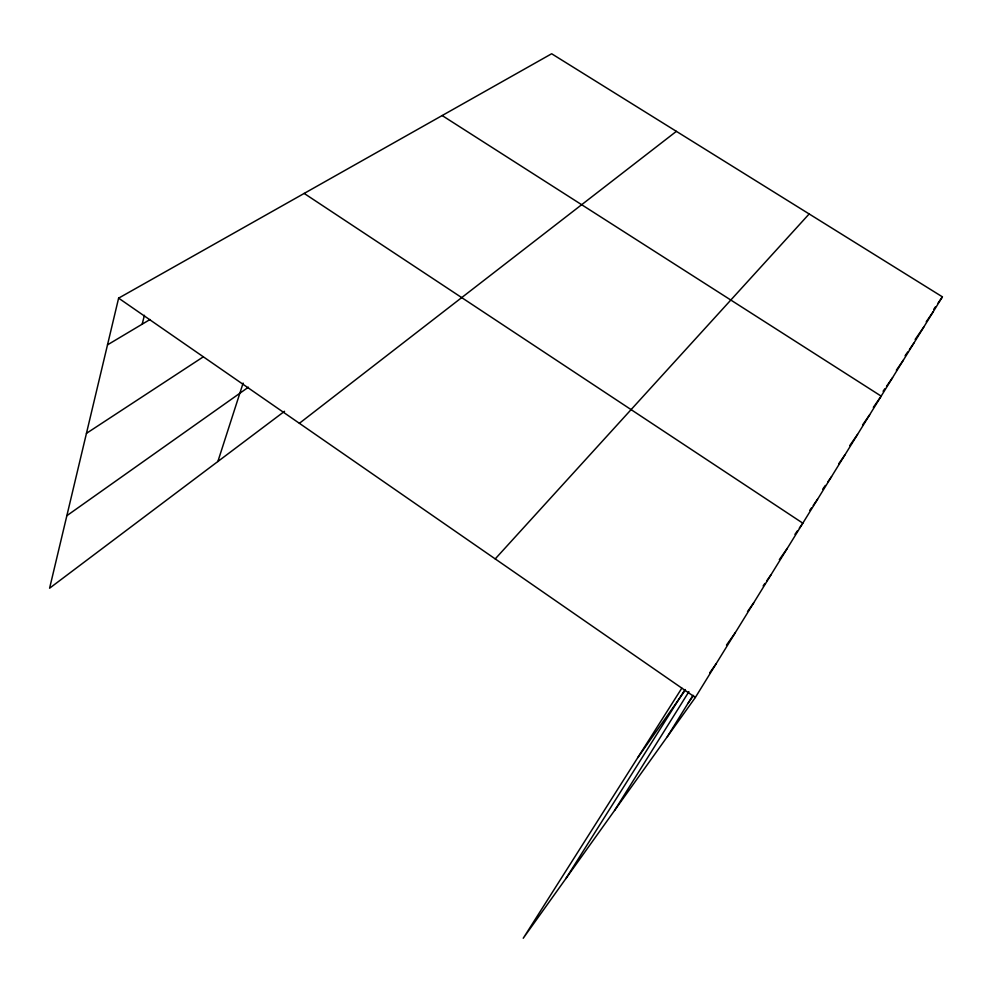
<?xml version="1.0" encoding="UTF-8"?>
<svg xmlns="http://www.w3.org/2000/svg" width="992" height="992" viewBox="0 0 992 992"><rect width="100%" height="100%" fill="white"/><g stroke="black" fill="none" stroke-linecap="round" stroke-linejoin="round"><path stroke-width="1.49" d="M681.826 688.15L523.23 938.246L695.342 697.475L942.4 296.844L551.651 53.754L118.618 298.146L49.6 588.206L284.543 411.296M142.166 324.198L144.423 315.307M217.868 461.503L243.114 383.086M667.331 736.659L692.924 695.38M614.581 810.464L688.894 691.684M565.862 878.614L685.075 689.514M933.732 309.343L935.468 306.85M938.06 303.093L942.4 296.844M926.23 321.792L933.261 311.662M915.157 339.462L923.726 327.124M905.101 355.731L907.705 351.986M909.441 349.494L913.781 343.244M896.359 370.202L903.39 360.096M883.091 391.27L884.802 388.802M886.526 386.334L892.54 377.704M873.332 407.365L881.169 396.13L442.159 115.543M862.569 424.96L869.624 414.867M849.772 445.569L857.522 434.471M838.736 463.76L844.849 455.043M822.703 489.217L825.344 485.448M827.998 481.666L831.532 476.631M809.757 510.384L811.493 507.929M813.217 505.461L817.544 499.311M637.782 757.615L685.398 689.973M794.952 534.366L797.568 530.646M799.329 528.153L802.826 523.181L304.172 193.428M779.34 559.637L787.313 548.328M763.146 585.912L764.882 583.457M766.618 581.002L770.945 574.876M747.522 611.58L753.66 602.913M726.491 645.073L735.357 632.598M688.2 703.006L693.569 695.466M709.689 672.849L715.951 664.057M495.219 558.905L809.162 213.95M299.386 423.311L676.383 131.353M66.861 515.691L248.409 387.202M86.453 433.355L203.31 356.835M107.508 344.856L150.04 319.498M118.618 298.146L695.342 697.475"/></g></svg>
